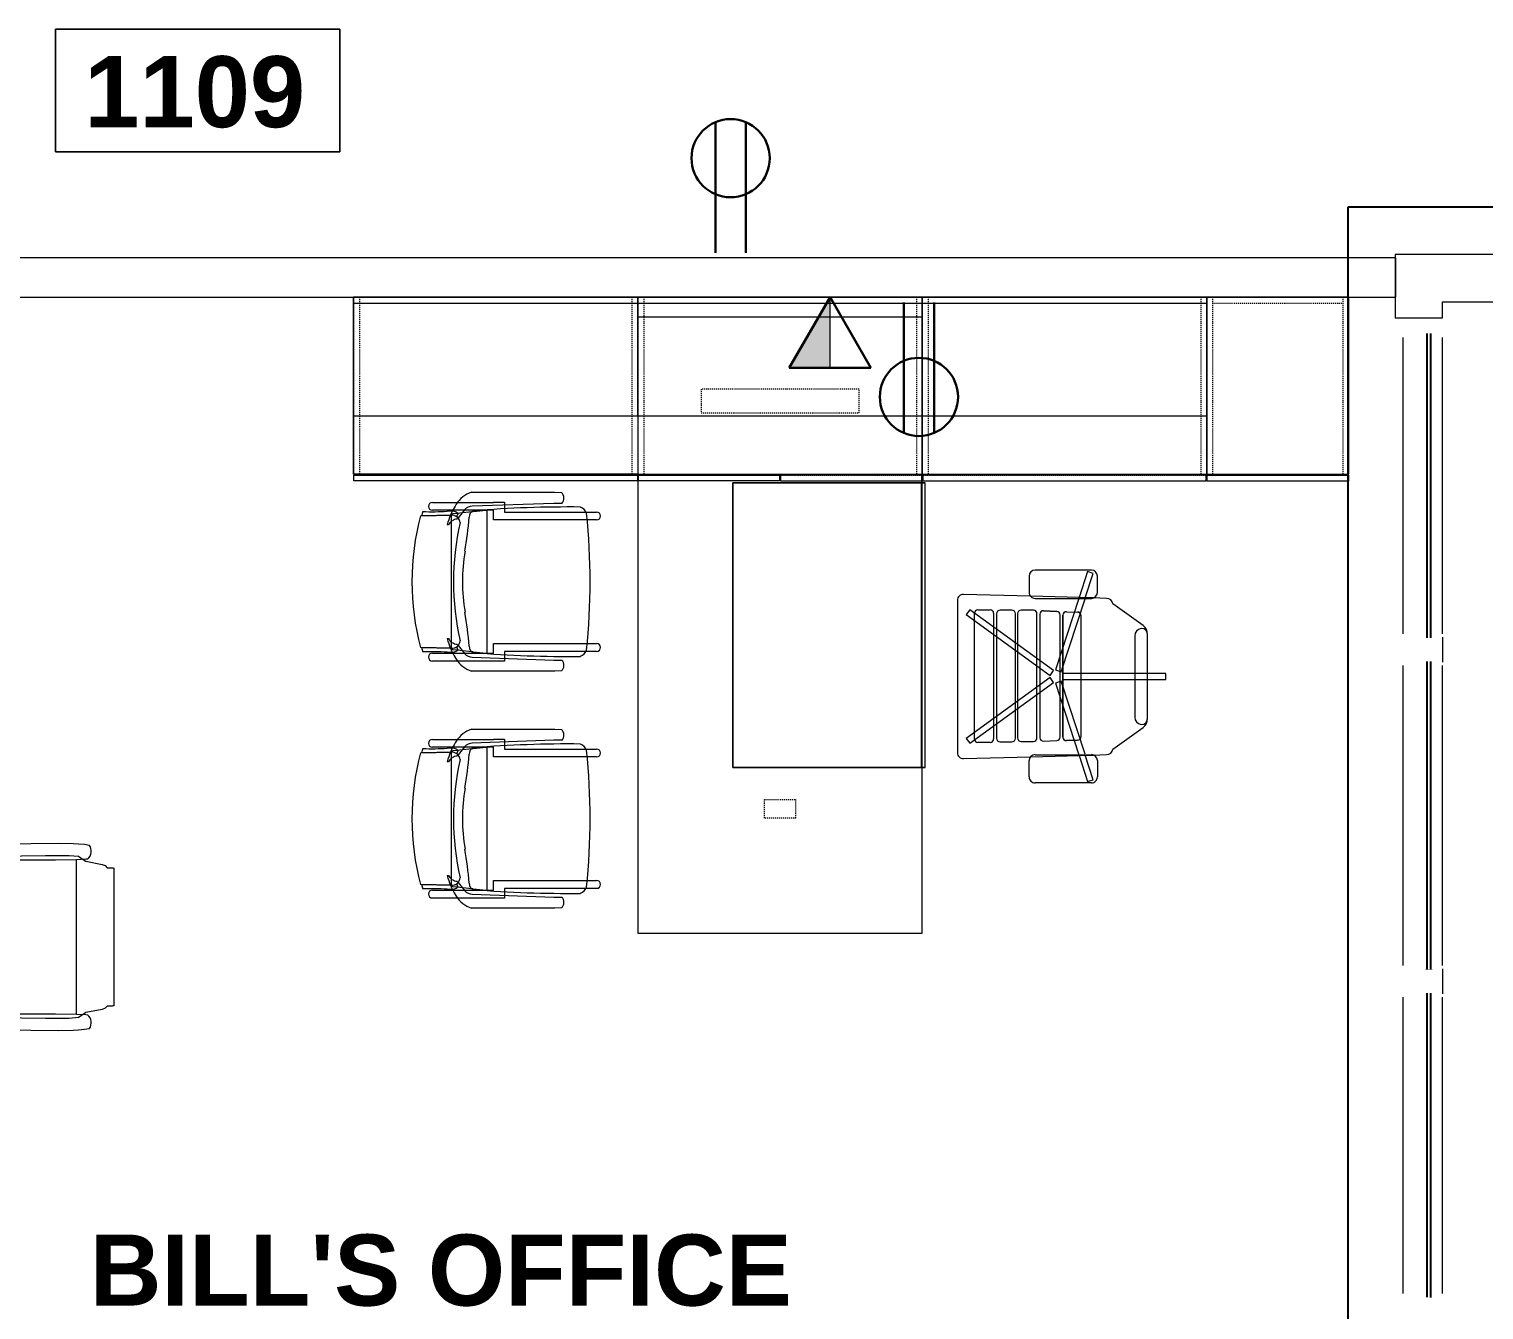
# Model space of a CAD drawing. Header units: inches. Extents: x -1221 to 179, y -822 to 880.
# Drawn here: x -218 to -33.8, y -539.4 to -377.2 of the extents above; entities that cross this region are included whole.
import ezdxf
from ezdxf.xclip import XClip

# ---------------------------------------------------------------- set-up
doc = ezdxf.new("R2010")
doc.units = ezdxf.units.IN
doc.header["$MEASUREMENT"] = 0
doc.header["$XCLIPFRAME"] = 2
doc.linetypes.add('L1$0$2DASHES', pattern=[163.199999, 71.999999, -24, 9.6, -24, 9.6, -24])
doc.linetypes.add('X1$0$Dash', pattern=[0.25, 0.125, -0.125])
doc.layers.add('L1$0$A-Anno-Revs-FinF', color=181, linetype='Continuous')
doc.layers.add('L1$0$GLZ_GLAZING', color=7, linetype='Continuous')
for name, color, linetype, lineweight in [('L1$0$ArchiCAD Windows_Pen_No__4', 4, 'Continuous', 9), ('L1$0$BB Shell_Pen_No__100', 7, 'Continuous', 20), ('X1$0$18_0109_REV_dwg _7_', 8, 'Continuous', 9), ('X1$0$A-ANNO-NOTE', 131, 'Continuous', 30), ('X1$0$A-AREA-IDEN', 2, 'Continuous', 9), ('X1$0$I-FURN', 30, 'Continuous', 9), ('X1$0$I-FURN-PNLS', 30, 'X1$0$Dash', 9), ('X1$0$I-WALL', 2, 'Continuous', 9)]:
    doc.layers.add(name, color=color, linetype=linetype, lineweight=lineweight)
doc.styles.add('X1$0$Swis721 Lt BT_B', font='', dxfattribs={"height": 9})
doc.styles.get('X1$0$Swis721 Lt BT_B').set_extended_font_data('Swis721 Lt BT', bold=True)

# ---------------------------------------------------------------- blocks, each defined once
blk = doc.blocks.new('L1$0$window-fixed')
at = {"layer": 'L1$0$ArchiCAD Windows_Pen_No__4', "linetype": 'L1$0$2DASHES'}
for p, q in [((-6723.6, 3788.31), (-6761.1, 3788.31)), ((-6681.6, 3788.31), (-6719.6, 3788.31)), ((-6640.1, 3788.31), (-6677.6, 3788.31)), ((-6723.6, 3783.31), (-6761.1, 3783.31)), ((-6681.6, 3783.31), (-6719.6, 3783.31)), ((-6640.09, 3783.31), (-6677.6, 3783.31))]:
    blk.add_line(p, q, dxfattribs=at)
at = {"layer": 'L1$0$ArchiCAD Windows_Pen_No__4', "linetype": 'Continuous'}
for p, q in [((-6723.17, 3788.31), (-6721.6, 3788.31)), ((-6721.6, 3788.31), (-6720.02, 3788.31)), ((-6681.17, 3788.31), (-6679.6, 3788.31)), ((-6679.6, 3788.31), (-6678.02, 3788.31))]:
    blk.add_line(p, q, dxfattribs=at)
at = {"layer": 'L1$0$GLZ_GLAZING', "color": 30, "linetype": 'Continuous'}
for p, q in [((-6723.1, 3786.81), (-6761.6, 3786.81)), ((-6761.6, 3786.32), (-6723.1, 3786.31)), ((-6681.1, 3786.81), (-6720.1, 3786.81)), ((-6720.1, 3786.32), (-6681.1, 3786.31)), ((-6639.59, 3786.81), (-6678.1, 3786.81)), ((-6678.1, 3786.32), (-6639.6, 3786.31))]:
    blk.add_line(p, q, dxfattribs=at)
at = {"layer": 'L1$0$GLZ_GLAZING', "color": 30, "linetype": 'Continuous', "const_width": 0.00174}
for points in [[(-6763.6, 3783.31), (-6761.1, 3783.31), (-6761.1, 3786.06), (-6761.6, 3786.06), (-6761.6, 3787.06), (-6761.1, 3787.06), (-6761.1, 3788.31), (-6763.6, 3788.31), (-6763.6, 3787.06), (-6763.6, 3787.06), (-6763.6, 3786.06), (-6763.6, 3786.06)], [(-6719.6, 3783.31), (-6723.6, 3783.31), (-6723.6, 3786.06), (-6723.1, 3786.06), (-6723.1, 3787.06), (-6723.6, 3787.06), (-6723.6, 3788.31), (-6719.6, 3788.31), (-6719.6, 3787.06), (-6720.1, 3787.06), (-6720.1, 3786.06), (-6719.6, 3786.06)], [(-6677.6, 3783.31), (-6681.6, 3783.31), (-6681.6, 3786.06), (-6681.1, 3786.06), (-6681.1, 3787.06), (-6681.6, 3787.06), (-6681.6, 3788.31), (-6677.6, 3788.31), (-6677.6, 3787.06), (-6678.1, 3787.06), (-6678.1, 3786.06), (-6677.6, 3786.06)], [(-6723.1, 3786.06), (-6723.1, 3787.06), (-6761.6, 3787.06), (-6761.6, 3786.07), (-6723.1, 3786.06)], [(-6681.1, 3786.06), (-6681.1, 3787.06), (-6720.1, 3787.06), (-6720.1, 3786.07), (-6681.59, 3786.06)], [(-6639.59, 3786.06), (-6639.59, 3787.06), (-6678.1, 3787.06), (-6678.1, 3786.07), (-6639.59, 3786.06)]]:
    blk.add_lwpolyline(points, close=True, dxfattribs=at)
blk.add_lwpolyline([(-6637.6, 3783.31), (-6637.6, 3788.31), (-6640.1, 3788.31), (-6640.09, 3787.06), (-6639.59, 3787.06), (-6639.59, 3786.06), (-6640.09, 3786.06), (-6640.09, 3783.31), (-6637.6, 3783.31)], dxfattribs=at)
blk = doc.blocks.new('L1')
at = {"layer": 'L1$0$A-Anno-Revs-FinF'}
for p, q in [((-6240.69, 2522.82), (-6417.69, 2522.82)), ((-6417.69, 2522.82), (-6417.69, 2371.82))]:
    blk.add_line(p, q, dxfattribs=at)
at = {"layer": 'L1$0$BB Shell_Pen_No__100', "linetype": 'Continuous', "flags": 128}
for points in [[(-6411.69, 2516.82), (-6411.69, 2508.82), (-6405.69, 2508.82)], [(-6398.24, 2516.82), (-6411.69, 2516.82)], [(-6405.69, 2510.82), (-6398.24, 2510.82), (-6398.24, 2516.82)], [(-6405.69, 2508.82), (-6405.69, 2510.82)]]:
    blk.add_lwpolyline(points, dxfattribs=at)
at = {"layer": 'L1$0$A-Anno-Revs-FinF', "rotation": 270}
blk.add_blockref('L1$0$window-fixed', (-10194, -4254.78), dxfattribs=at)
blk = doc.blocks.new('X1$0$F - EXECUTIVE DESK 2 - F - EXECUTIVE DESK 2-5005211-FIRST FLOOR POWER _ SIGNAL')
at = {"layer": 'X1$0$I-FURN'}
for p, q in [((47.63, 66.85), (47.63, 64.52)), ((48.38, 66.85), (47.63, 66.85)), ((48.38, 64.52), (48.38, 66.85)), ((53.31, 64.52), (42.69, 64.52)), ((53.27, 64.52), (42.73, 64.52)), ((47.63, 64.52), (47.63, 53.75)), ((48.38, 53.75), (48.38, 64.52)), ((41.56, 63.98), (38.81, 60.13)), ((42.87, 62.9), (53.13, 62.9)), ((57.19, 60.13), (54.44, 63.98)), ((38.11, 59.31), (38.06, 57.65)), ((57.94, 57.65), (57.89, 59.31)), ((34.54, 57.42), (34.54, 50.28)), ((34.95, 57.64), (34.71, 56.92)), ((38.04, 56.63), (34.95, 57.64)), ((37.36, 58.17), (35.28, 58.17)), ((38.06, 57.42), (37.84, 49.74)), ((38.06, 57.65), (38.06, 57.47)), ((38.11, 50.28), (38.11, 57.42)), ((57.9, 50.28), (57.9, 57.42)), ((57.94, 57.47), (57.94, 57.65)), ((58.16, 49.74), (57.94, 57.42)), ((61.06, 57.64), (57.96, 56.63)), ((58.64, 58.17), (60.72, 58.17)), ((61.29, 56.92), (61.06, 57.64)), ((61.47, 57.42), (61.47, 50.28)), ((34.71, 56.92), (38.01, 55.85)), ((38.01, 55.85), (38.11, 55.82)), ((38.11, 56.61), (38.04, 56.63)), ((38.11, 55.82), (47.17, 52.87)), ((47.41, 53.59), (38.15, 56.6)), ((39.8, 54.24), (39.84, 55.66)), ((39.8, 54.24), (39.84, 55.66)), ((40.28, 56.09), (55.63, 56.09)), ((40.28, 56.09), (55.63, 56.09)), ((57.85, 56.6), (48.6, 53.59)), ((48.83, 52.87), (57.9, 55.82)), ((56.07, 55.66), (56.11, 54.24)), ((56.11, 54.24), (56.07, 55.66)), ((57.96, 56.63), (57.9, 56.61)), ((57.9, 55.82), (57.99, 55.85)), ((57.99, 55.85), (61.29, 56.92)), ((55.67, 53.45), (40.2, 53.45)), ((55.67, 53.45), (40.2, 53.45)), ((55.67, 53.79), (40.24, 53.79)), ((40.24, 53.79), (55.67, 53.79)), ((47.17, 52.87), (47.41, 53.59)), ((47.63, 53.75), (48.38, 53.75)), ((48.6, 53.59), (48.83, 52.87)), ((47.26, 52.62), (39.56, 42.02)), ((39.76, 53.03), (39.68, 51.34)), ((39.68, 51.34), (39.76, 53.03)), ((40.16, 41.57), (47.86, 52.17)), ((47.86, 52.17), (47.26, 52.62)), ((48.74, 52.62), (48.14, 52.17)), ((48.14, 52.17), (55.84, 41.57)), ((56.44, 42.02), (48.74, 52.62)), ((56.19, 51.34), (56.11, 53.03)), ((56.19, 51.34), (56.11, 53.03)), ((39.61, 50.08), (39.61, 48.51)), ((39.61, 50.08), (39.61, 48.51)), ((55.78, 50.52), (40.06, 50.52)), ((55.78, 50.52), (40.06, 50.52)), ((40.12, 50.88), (55.75, 50.88)), ((40.12, 50.88), (55.75, 50.88)), ((56.22, 48.51), (56.22, 50.08)), ((56.22, 48.51), (56.22, 50.08)), ((35.28, 49.53), (37.36, 49.53)), ((37.84, 49.71), (37.6, 41.21)), ((40.06, 48.07), (55.78, 48.07)), ((40.06, 48.07), (55.78, 48.07)), ((58.4, 41.21), (58.16, 49.71)), ((60.72, 49.53), (58.64, 49.53)), ((39.61, 47.35), (39.61, 45.85)), ((39.61, 47.35), (39.61, 45.85)), ((55.82, 47.79), (40.06, 47.79)), ((55.82, 47.79), (40.06, 47.79)), ((56.26, 45.85), (56.26, 47.35)), ((56.26, 45.85), (56.26, 47.35)), ((39.55, 43.05), (39.55, 44.59)), ((39.55, 43.05), (39.55, 44.59)), ((39.99, 45.03), (55.9, 45.03)), ((39.99, 45.03), (55.9, 45.03)), ((40.06, 45.41), (55.82, 45.41)), ((40.06, 45.41), (55.82, 45.41)), ((56.35, 44.59), (56.35, 43.05)), ((56.35, 44.59), (56.35, 43.05)), ((55.91, 42.61), (39.99, 42.61)), ((55.91, 42.61), (39.99, 42.61)), ((39.56, 42.02), (40.16, 41.57)), ((55.84, 41.57), (56.44, 42.02)), ((38.35, 40.44), (57.65, 40.44)), ((59.5, 36.37), (23.5, 36.37)), ((23.5, 36.3), (23.5, 36.37)), ((23.5, 36.37), (23.5, 36.35)), ((23.5, 36.35), (23.5, 36.17)), ((23.5, 36.22), (23.5, 36.3)), ((23.5, 36.12), (23.5, 36.22)), ((23.5, 36.17), (23.5, 36.18)), ((23.5, 36.18), (23.5, 36.13)), ((23.5, 36.1), (23.5, 36.17)), ((23.5, 36), (23.5, 36.12)), ((23.5, 36), (23.5, 36.1)), ((23.5, 36.1), (23.5, 36)), ((23.5, 36.08), (23.5, 36.02)), ((23.5, 36), (23.5, 35.94)), ((23.5, 35.87), (23.5, 36)), ((23.5, 35.93), (23.5, 35.99)), ((23.5, 35.99), (23.5, 35.87)), ((23.5, 35.94), (23.5, 35.87)), ((23.5, 35.87), (23.5, 35.93)), ((23.5, 12), (23.5, 35.87)), ((23.5, 35.87), (59.5, 35.87)), ((23.5, 35.87), (59.5, 35.87)), ((23.5, 35.86), (23.5, 12)), ((59.5, 36.17), (59.5, 36.37)), ((59.5, 36.37), (59.5, 36.12)), ((59.5, 36.13), (59.5, 36.18)), ((59.5, 36.18), (59.5, 36.05)), ((59.5, 36.12), (59.5, 36)), ((59.5, 36), (59.5, 36.1)), ((59.5, 36.02), (59.5, 36.08)), ((59.5, 36.05), (59.5, 36)), ((59.5, 36), (59.5, 35.87)), ((59.5, 35.87), (59.5, 36)), ((59.5, 35.87), (59.5, 35.99)), ((59.5, 35.99), (59.5, 35.93)), ((59.5, 35.93), (59.5, 35.87)), ((59.5, 35.87), (59.5, 12)), ((59.5, 12), (59.5, 35.86)), ((59.5, 12), (23.5, 12)), ((59.5, 12), (23.5, 12))]:
    blk.add_line(p, q, dxfattribs=at)
for centre, radius, start, end in [((42.72, 63.02), 1.5, 91.3656, 140.4552), ((42.73, 63.71), 0.819, 90, 180), ((53.27, 63.71), 0.819, 0, 90), ((53.28, 63.02), 1.5, 39.5448, 88.6344), ((42.87, 63.87), 0.972, 190, 270), ((53.13, 63.87), 0.972, 270, 350), ((38.97, 59.29), 0.861, 100.7088, 178.3747), ((57.03, 59.29), 0.861, 1.6253, 79.2912), ((35.28, 57.42), 0.746, 90, 180), ((37.36, 57.42), 0.746, 0, 90), ((58.64, 57.42), 0.746, 90, 180), ((60.72, 57.42), 0.746, 360, 90), ((35.28, 50.28), 0.746, 180, 270), ((37.36, 50.28), 0.746, 270, 0), ((58.64, 50.28), 0.746, 180, 270), ((60.72, 50.28), 0.746, 270, 0), ((38.35, 41.19), 0.75, 178.3747, 270), ((57.65, 41.19), 0.75, 270, 1.6253)]:
    blk.add_arc(centre, radius, start, end, dxfattribs=at)
for centre, major_axis, ratio, start_param, end_param in [((40.28, 55.65), (0.441, 0), 0.99965, 1.570796, 3.116145), ((40.28, 55.65), (0.441, 0), 0.99965, 2.343471, 3.116145), ((40.28, 55.65), (0.441, 0), 0.99965, 1.570796, 2.343471), ((55.63, 55.65), (0.441, 0), 0.99965, 0.025448, 1.570796), ((55.63, 55.65), (0.441, 0), 0.99965, 0.798122, 1.570796), ((55.63, 55.65), (0.441, 0), 0.99965, 0.025448, 0.798122), ((40.2, 53.01), (0.441, 0), 0.998574, 1.570796, 3.092009), ((40.24, 54.23), (0.441, 0), 0.99965, 3.116145, 4.712389), ((40.24, 54.23), (0.441, 0), 0.99965, 3.116145, 3.914267), ((40.2, 53.01), (0.441, 0), 0.998574, 1.570796, 2.331402), ((40.24, 54.23), (0.441, 0), 0.99965, 3.914267, 4.712389), ((55.67, 54.23), (0.441, 0), 0.99965, 4.712389, 6.308633), ((55.67, 54.23), (0.441, 0), 0.99965, 4.712389, 5.510511), ((55.67, 53.01), (0.441, 0), 0.998574, 0.049584, 1.570796), ((55.67, 53.01), (0.441, 0), 0.998574, 0.81019, 1.570796), ((55.67, 54.23), (0.441, 0), 0.99965, 5.510511, 6.308633), ((40.2, 53.01), (0.441, 0), 0.998574, 2.331402, 3.092009), ((55.67, 53.01), (0.441, 0), 0.998574, 0.049584, 0.81019), ((40.06, 50.08), (0.441, 0), 0.999403, 1.570796, 3.141593), ((40.06, 50.08), (0.441, 0), 0.999403, 1.570796, 3.141593), ((40.12, 51.32), (0.441, 0), 0.998574, 3.092009, 4.712389), ((40.12, 51.32), (0.441, 0), 0.998574, 3.092009, 3.902199), ((40.12, 51.32), (0.441, 0), 0.998574, 3.902199, 4.712389), ((55.75, 51.32), (0.441, 0), 0.998574, 4.712389, 6.332769), ((55.75, 51.32), (0.441, 0), 0.998574, 4.712389, 5.522579), ((55.78, 50.08), (0.441, 0), 0.999403, 0, 1.570796), ((55.78, 50.08), (0.441, 0), 0.999403, 0, 1.570796), ((55.75, 51.32), (0.441, 0), 0.998574, 5.522579, 6.332769), ((40.06, 48.51), (0.441, 0), 0.999403, 3.141593, 4.712389), ((40.06, 48.51), (0.441, 0), 0.999403, 3.141593, 3.926991), ((40.06, 48.51), (0.441, 0), 0.999403, 3.926991, 4.712389), ((55.78, 48.51), (0.441, 0), 0.999403, 4.712389, 6.283185), ((55.78, 48.51), (0.441, 0), 0.999403, 4.712389, 6.283185), ((40.06, 47.35), (0.441, 0), 0.999591, 1.570796, 3.141593), ((40.06, 47.35), (0.441, 0), 0.999591, 1.570796, 3.141593), ((55.82, 47.35), (0.441, 0), 0.999591, 0, 1.570796), ((55.82, 47.35), (0.441, 0), 0.999591, 0, 1.570796), ((39.99, 44.59), (0.441, 0), 0.994522, 1.570796, 3.141593), ((39.99, 44.59), (0.441, 0), 0.994522, 1.570796, 3.141593), ((40.06, 45.85), (0.441, 0), 0.999591, 3.141593, 4.712389), ((40.06, 45.85), (0.441, 0), 0.999591, 3.141593, 4.712389), ((55.82, 45.85), (0.441, 0), 0.999591, 4.712389, 6.283185), ((55.82, 45.85), (0.441, 0), 0.999591, 4.712389, 5.497787), ((55.9, 44.59), (0.442, 0), 0.994522, 0, 1.570796), ((55.9, 44.59), (0.442, 0), 0.994522, 0, 1.570796), ((55.82, 45.85), (0.441, 0), 0.999591, 5.497787, 6.283185), ((39.99, 43.05), (0.441, 0), 0.994522, 3.141593, 4.712389), ((39.99, 43.05), (0.441, 0), 0.994522, 3.141593, 3.926991), ((39.99, 43.05), (0.441, 0), 0.994522, 3.926991, 4.712389), ((55.91, 43.05), (0.441, 0), 0.994522, 4.712389, 6.283185), ((55.91, 43.05), (-0.441, 0), 0.994522, 1.570796, 3.141593)]:
    blk.add_ellipse(centre, major_axis=major_axis, ratio=ratio, start_param=start_param, end_param=end_param, dxfattribs=at)
at = {"layer": 'X1$0$I-FURN-PNLS', "linetype": 'Continuous'}
for p, q in [((0, 90), (0, 72)), ((22.38, 90), (0, 90)), ((22.38, 72), (22.38, 90)), ((22.53, 89.94), (23.28, 89.94)), ((22.53, 72.06), (22.53, 89.94)), ((23.28, 89.94), (23.28, 72.06)), ((0, 72), (0, 0)), ((15, 72), (0, 72)), ((0, 72), (0, 0)), ((0.75, 72), (0, 72)), ((0.75, 72), (0, 72)), ((0.75, 72), (0, 72)), ((0, 72), (22.38, 72)), ((0.75, 72), (0, 72)), ((0.75, 0), (0.75, 72)), ((0.75, 0), (0.75, 72)), ((0.75, 0), (0.75, 72)), ((15, 72), (0.75, 72)), ((15, 72), (0.75, 72)), ((15, 0), (15, 72)), ((22.38, 72), (15, 72)), ((22.38, 72), (15, 72)), ((22.38, 36), (22.38, 72)), ((22.38, 36), (22.38, 72)), ((22.5, 71.94), (22.5, 36.06)), ((23.25, 71.94), (22.5, 71.94)), ((23.28, 72.06), (22.53, 72.06)), ((23.25, 36.06), (23.25, 71.94)), ((0, 36), (0.75, 36)), ((0.75, 36), (0, 36)), ((0.75, 36), (2.5, 36)), ((2.5, 36), (0.75, 36)), ((15, 36), (2.5, 36)), ((2.5, 36), (2.5, 0)), ((2.5, 36), (15, 36)), ((15, 36), (2.5, 36)), ((80.5, 36), (15, 36)), ((15, 36), (22.38, 36)), ((22.38, 36), (15, 36)), ((22.38, 0), (22.38, 36)), ((22.38, 0), (22.38, 36)), ((22.5, 36.06), (23.25, 36.06)), ((23.25, 35.94), (22.5, 35.94)), ((22.5, 35.94), (22.5, 18.06)), ((23.25, 18.06), (23.25, 35.94)), ((59.5, 36.37), (23.5, 36.37)), ((23.5, 36.37), (23.5, 12)), ((59.5, 12), (59.5, 36.37)), ((80.5, 0), (80.5, 36)), ((22.5, 18.06), (23.25, 18.06)), ((22.5, 17.94), (23.25, 17.94)), ((22.5, 0.06), (22.5, 17.94)), ((23.25, 17.94), (23.25, 0.06)), ((23.5, 12), (59.5, 12)), ((0, 0), (15, 0)), ((0, 0), (0.75, 0)), ((0.75, 0), (2.5, 0)), ((2.5, 0), (15, 0)), ((15, 0), (22.38, 0)), ((23.25, 0.06), (22.5, 0.06)), ((0, 0), (0.75, 0)), ((0, 0), (0.75, 0)), ((0, 0), (0.75, 0)), ((0, 0), (0, -36)), ((15, 0), (0, 0)), ((0.75, 0), (2.5, 0)), ((0.75, -36), (0.75, 0)), ((2.5, 0), (15, 0)), ((2.5, 0), (15, 0)), ((15, 0), (80.5, 0)), ((15, 0), (22.38, 0)), ((15, -36), (15, 0)), ((22.38, -36), (22.38, 0)), ((22.38, 0), (22.38, -36)), ((22.5, -0.06), (23.25, -0.06)), ((22.5, -35.94), (22.5, -0.06)), ((23.25, -0.06), (23.25, -35.94)), ((0, -36), (15, -36)), ((15, -36), (0, -36)), ((0, -36), (15, -36)), ((15, -36), (22.38, -36)), ((22.38, -36), (15, -36)), ((23.25, -35.94), (22.5, -35.94))]:
    blk.add_line(p, q, dxfattribs=at)
at = {"layer": 'X1$0$I-FURN-PNLS'}
for p, q in [((0, 89.25), (22.38, 89.25)), ((0.75, 72.75), (0.75, 89.25)), ((22.53, 89.94), (22.53, 72.06)), ((0, 72.75), (22.38, 72.75)), ((22.38, 36), (22.38, 72)), ((22.5, 36.06), (22.5, 71.94)), ((0, 71.25), (0.75, 71.25)), ((0.75, 71.25), (15, 71.25)), ((15, 71.25), (22.38, 71.25)), ((0, 36.75), (0.75, 36.75)), ((0, 35.25), (0.75, 35.25)), ((0.75, 36.75), (15, 36.75)), ((0.75, 35.25), (2.5, 35.25)), ((2.5, 35.25), (15, 35.25)), ((15, 36.75), (22.38, 36.75)), ((15, 35.25), (22.38, 35.25)), ((22.38, 0), (22.38, 36)), ((22.5, 18.06), (22.5, 35.94)), ((11.63, 28), (11.63, 8)), ((14.63, 28), (11.63, 28)), ((14.63, 8), (14.63, 28)), ((63.57, 19.97), (65.93, 19.97)), ((63.57, 16.03), (63.57, 19.97)), ((65.93, 19.97), (65.93, 16.03)), ((22.5, 17.94), (22.5, 0.06)), ((65.93, 16.03), (63.57, 16.03)), ((11.63, 8), (14.63, 8)), ((0, 0.75), (0.75, 0.75)), ((0.75, 0.75), (2.5, 0.75)), ((2.5, 0.75), (15, 0.75)), ((15, 0.75), (22.38, 0.75)), ((22.38, 0), (22.38, -36)), ((0, -0.75), (15, -0.75)), ((15, -0.75), (22.38, -0.75)), ((22.5, -0.06), (22.5, -35.94)), ((0, -35.25), (15, -35.25)), ((15, -35.25), (22.38, -35.25))]:
    blk.add_line(p, q, dxfattribs=at)
blk = doc.blocks.new('X1$0$F-Haworth_Chair_X99-Seminar - X99 Seminar Chair with Glides-5034159-FIRST FLOOR POWER _ SIGNAL')
at = {"layer": 'X1$0$I-FURN'}
for p, q in [((-8.82, 9.44), (-8.82, 10.78)), ((-8.82, -0.89), (-8.82, 9.44)), ((-7.83, 10.78), (-7.83, 9.57)), ((-7.83, 9.57), (-7.83, -2.27)), ((7.83, 9.57), (7.83, 10.78)), ((7.83, -2.27), (7.83, 9.57)), ((8.82, 10.78), (8.82, 9.44)), ((8.82, 9.44), (8.82, -0.89)), ((-11.32, 5.48), (-11.3, 6.32)), ((-9.92, 6.36), (-9.92, 5.36)), ((9.92, 5.36), (9.92, 6.36)), ((11.3, 6.32), (11.32, 5.48)), ((-11.32, -5.06), (-11.32, 5.48)), ((-9.92, 5.36), (-9.57, -4.97)), ((9.57, -4.97), (9.92, 5.36)), ((11.32, 5.48), (11.32, -5.06)), ((-10.07, -0.89), (-9.71, -0.89)), ((-10.07, -2.27), (-10.07, -0.89)), ((-9.71, -0.89), (-9.2, -0.89)), ((-9.2, -0.89), (-8.82, -0.89)), ((8.82, -0.89), (9.2, -0.89)), ((9.2, -0.89), (9.71, -0.89)), ((9.71, -0.89), (10.07, -0.89)), ((10.07, -0.89), (10.07, -2.27)), ((-10.04, -2.27), (-10.07, -2.27)), ((-10.04, -4.99), (-10.04, -2.27)), ((-9.07, -3.12), (9.07, -3.12)), ((-9.07, -3.2), (-9.07, -3.12)), ((-8.9, -4.8), (-9.07, -3.2)), ((-9.04, -2.27), (-9.04, -3.12)), ((-7.83, -2.27), (-9.04, -2.27)), ((-9.04, -3.12), (-9.04, -3.4)), ((-9.04, -3.43), (-9.04, -3.62)), ((-9.04, -3.62), (-9.04, -5.99)), ((9.04, -2.27), (7.83, -2.27)), ((9.07, -3.2), (8.9, -4.8)), ((9.04, -3.12), (9.04, -2.27)), ((9.04, -3.4), (9.04, -3.12)), ((9.04, -3.62), (9.04, -3.43)), ((9.04, -5.99), (9.04, -3.62)), ((9.07, -3.12), (9.07, -3.2)), ((10.04, -2.27), (10.04, -4.99)), ((10.07, -2.27), (10.04, -2.27)), ((-10.04, -6.81), (-10.04, -5)), ((-8.88, -4.99), (-8.89, -4.91)), ((-8.75, -6.22), (-8.88, -4.99)), ((8.88, -4.99), (8.75, -6.22)), ((8.89, -4.91), (8.88, -4.99)), ((10.04, -5), (10.04, -6.81)), ((-10.04, -10.02), (-10.04, -6.81)), ((-9.13, -5.92), (-8.07, -6.77)), ((-9.04, -5.99), (-9.04, -7.4)), ((-8.68, -6.87), (-8.75, -6.22)), ((-8.62, -7.42), (-8.68, -6.87)), ((-8.61, -6.81), (-8.23, -6.95)), ((-8.03, -6.81), (-7.95, -6.87)), ((7.95, -6.87), (8.03, -6.81)), ((8.07, -6.77), (9.13, -5.92)), ((8.23, -6.95), (8.61, -6.81)), ((8.68, -6.87), (8.62, -7.42)), ((8.75, -6.22), (8.68, -6.87)), ((9.04, -7.4), (9.04, -5.99)), ((10.04, -6.81), (10.04, -10.02)), ((-9.04, -7.4), (-9.04, -10.02)), ((-8.6, -7.6), (-8.62, -7.43)), ((-8.49, -7.6), (-8.56, -7.6)), ((-8.42, -7.57), (-8.34, -11.37)), ((-8.34, -11.52), (-8.42, -7.57)), ((-7.65, -7.6), (-8.4, -7.6)), ((7.65, -7.6), (-7.65, -7.6)), ((-7.18, -7.99), (-7.21, -8.13)), ((7.21, -8.13), (7.18, -7.99)), ((8.4, -7.6), (7.65, -7.6)), ((8.34, -11.37), (8.42, -7.57)), ((8.42, -7.57), (8.34, -11.52)), ((8.56, -7.6), (8.49, -7.6)), ((8.62, -7.43), (8.6, -7.6)), ((9.04, -10.02), (9.04, -7.4))]:
    blk.add_line(p, q, dxfattribs=at)
for centre, radius, start, end in [((-8.32, 10.78), 0.495, 0, 180), ((8.32, 10.78), 0.495, 0, 180), ((-8.21, 8.28), 1.31, 110.0433, 159.9567), ((0, -75.01), 84.96, 84.1475, 95.8525), ((8.21, 8.28), 1.31, 20.0433, 69.9567), ((144.06, 7.32), 153.52, 179.4749, 184.5213), ((-144.06, 7.32), 153.52, 355.4787, 0.5251), ((-10.58, 5.68), 0.956, 45.8901, 138.1099), ((10.58, 5.68), 0.956, 41.8901, 134.1099), ((-7.87, -3.92), 3.63, 198.1789, 238.0478), ((-8.18, -4.9), 1.39, 182.8013, 227.1078), ((-8.24, -4.59), 0.763, 194.2338, 275.7662), ((-11.32, -48.08), 42.84, 79.9767, 85.7699), ((11.32, -48.08), 42.84, 94.2301, 100.0233), ((8.24, -4.59), 0.763, 264.2338, 345.7662), ((8.18, -4.9), 1.39, 312.8922, 357.1987), ((7.87, -3.92), 3.63, 301.9522, 341.8211), ((-4.71, 1.15), 9.61, 238.0478, 243.9964), ((-5.2, -7.86), 3.74, 170.0936, 184.0143), ((-8.28, -7.33), 0.613, 122.5427, 170.0936), ((-7.37, -7.55), 1.05, 95.9554, 181.1786), ((-7.37, -7.55), 1.05, 145.2002, 181.1786), ((-6.55, -6.76), 1.38, 185.0878, 212.4248), ((0, 26.49), 33.83, 257.2285, 282.7715), ((0, 15.97), 22.19, 259.9767, 280.0233), ((7.37, -7.55), 1.05, 358.8214, 84.0446), ((6.55, -6.76), 1.38, 327.5752, 354.9122), ((7.37, -7.55), 1.05, 358.8214, 34.7998), ((8.28, -7.33), 0.613, 9.9064, 57.4573), ((5.2, -7.86), 3.74, 355.9857, 9.9064), ((4.71, 1.15), 9.61, 296.0036, 301.9522), ((-36.06, -10.03), 27.2, 357.4882, 4.0143), ((-4.71, 1.15), 9.61, 243.9964, 246.4906), ((-4.71, 1.15), 9.61, 246.6393, 247.073), ((-4.71, 1.15), 9.61, 247.2631, 254.9334), ((-6.55, -6.76), 1.38, 214.0187, 242.9497), ((6.55, -6.76), 1.38, 297.0503, 325.9813), ((4.71, 1.15), 9.61, 285.0666, 292.7369), ((4.71, 1.15), 9.61, 292.927, 293.3607), ((4.71, 1.15), 9.61, 293.5094, 296.0036), ((36.06, -10.03), 27.2, 175.9857, 182.5118), ((-9.54, -10.02), 0.498, 180, 0), ((9.54, -10.02), 0.498, 180, 0), ((0, 20.73), 33.17, 254.4478, 255.4234), ((0, 20.29), 32.89, 255.304, 284.6925), ((0, 20.73), 33.17, 284.5766, 285.5522)]:
    blk.add_arc(centre, radius, start, end, dxfattribs=at)
blk = doc.blocks.new('X1$0$F-Haworth_Chair_X99-Seminar - X99 Seminar Chair with Glides-V2-FIRST FLOOR POWER _ SIGNAL')
at = {"layer": 'X1$0$I-FURN'}
for p, q in [((-8.82, 9.44), (-8.82, 10.78)), ((-8.82, -0.89), (-8.82, 9.44)), ((-7.83, 10.78), (-7.83, 9.57)), ((-7.83, 9.57), (-7.83, -2.27)), ((7.83, 9.57), (7.83, 10.78)), ((7.83, -2.27), (7.83, 9.57)), ((8.82, 10.78), (8.82, 9.44)), ((8.82, 9.44), (8.82, -0.89)), ((-11.32, 5.48), (-11.3, 6.32)), ((-9.92, 6.36), (-9.92, 5.36)), ((9.92, 5.36), (9.92, 6.36)), ((11.3, 6.32), (11.32, 5.48)), ((-11.32, -5.06), (-11.32, 5.48)), ((-9.92, 5.36), (-9.57, -4.97)), ((9.57, -4.97), (9.92, 5.36)), ((11.32, 5.48), (11.32, -5.06)), ((-10.07, -0.89), (-9.71, -0.89)), ((-10.07, -2.27), (-10.07, -0.89)), ((-9.71, -0.89), (-9.2, -0.89)), ((-9.2, -0.89), (-8.82, -0.89)), ((8.82, -0.89), (9.2, -0.89)), ((9.2, -0.89), (9.71, -0.89)), ((9.71, -0.89), (10.07, -0.89)), ((10.07, -0.89), (10.07, -2.27)), ((-10.04, -2.27), (-10.07, -2.27)), ((-10.04, -4.99), (-10.04, -2.27)), ((-9.07, -3.12), (-0.54, -3.12)), ((-9.07, -3.2), (-9.07, -3.12)), ((-8.9, -4.8), (-9.07, -3.2)), ((-9.04, -2.27), (-9.04, -3.12)), ((-7.83, -2.27), (-9.04, -2.27)), ((-9.04, -3.12), (-9.04, -3.4)), ((-9.04, -3.43), (-9.04, -3.62)), ((-9.04, -3.62), (-9.04, -5.99)), ((-0.5, -3.12), (9.07, -3.12)), ((9.04, -2.27), (7.83, -2.27)), ((9.07, -3.2), (8.9, -4.8)), ((9.04, -3.12), (9.04, -2.27)), ((9.04, -3.4), (9.04, -3.12)), ((9.04, -3.62), (9.04, -3.43)), ((9.04, -5.99), (9.04, -3.62)), ((9.07, -3.12), (9.07, -3.2)), ((10.04, -2.27), (10.04, -4.99)), ((10.07, -2.27), (10.04, -2.27)), ((-10.04, -6.81), (-10.04, -5)), ((-8.88, -4.99), (-8.89, -4.91)), ((-8.75, -6.22), (-8.88, -4.99)), ((8.88, -4.99), (8.75, -6.22)), ((8.89, -4.91), (8.88, -4.99)), ((10.04, -5), (10.04, -6.81)), ((-10.04, -10.02), (-10.04, -6.81)), ((-9.13, -5.92), (-8.07, -6.77)), ((-9.04, -5.99), (-9.04, -7.4)), ((-8.68, -6.87), (-8.75, -6.22)), ((-8.62, -7.42), (-8.68, -6.87)), ((-8.61, -6.81), (-8.23, -6.95)), ((-8.03, -6.81), (-7.95, -6.87)), ((7.95, -6.87), (8.03, -6.81)), ((8.07, -6.77), (9.13, -5.92)), ((8.23, -6.95), (8.61, -6.81)), ((8.68, -6.87), (8.62, -7.42)), ((8.75, -6.22), (8.68, -6.87)), ((9.04, -7.4), (9.04, -5.99)), ((10.04, -6.81), (10.04, -10.02)), ((-9.04, -7.4), (-9.04, -10.02)), ((-8.6, -7.6), (-8.62, -7.43)), ((-8.49, -7.6), (-8.56, -7.6)), ((-8.42, -7.57), (-8.34, -11.37)), ((-8.34, -11.52), (-8.42, -7.57)), ((-7.65, -7.6), (-8.4, -7.6)), ((7.65, -7.6), (-7.65, -7.6)), ((-7.18, -7.99), (-7.21, -8.13)), ((7.21, -8.13), (7.18, -7.99)), ((8.4, -7.6), (7.65, -7.6)), ((8.34, -11.37), (8.42, -7.57)), ((8.42, -7.57), (8.34, -11.52)), ((8.56, -7.6), (8.49, -7.6)), ((8.62, -7.43), (8.6, -7.6)), ((9.04, -10.02), (9.04, -7.4))]:
    blk.add_line(p, q, dxfattribs=at)
for centre, radius, start, end in [((-8.32, 10.78), 0.495, 0, 180), ((8.32, 10.78), 0.495, 0, 180), ((-8.21, 8.28), 1.31, 110.0433, 159.9567), ((0, -75.01), 84.96, 84.1475, 95.8525), ((8.21, 8.28), 1.31, 20.0433, 69.9567), ((144.06, 7.32), 153.52, 179.4749, 184.5213), ((-144.06, 7.32), 153.52, 355.4787, 0.5251), ((-10.58, 5.68), 0.956, 45.8901, 138.1099), ((10.58, 5.68), 0.956, 41.8901, 134.1099), ((-7.87, -3.92), 3.63, 198.1789, 238.0478), ((-8.18, -4.9), 1.39, 182.8013, 227.1078), ((-8.24, -4.59), 0.763, 194.2338, 275.7662), ((-11.32, -48.08), 42.84, 79.9767, 85.7699), ((11.32, -48.08), 42.84, 94.2301, 100.0233), ((8.24, -4.59), 0.763, 264.2338, 345.7662), ((8.18, -4.9), 1.39, 312.8922, 357.1987), ((7.87, -3.92), 3.63, 301.9522, 341.8211), ((-4.71, 1.15), 9.61, 238.0478, 243.9964), ((-5.2, -7.86), 3.74, 170.0936, 184.0143), ((-8.28, -7.33), 0.613, 122.5427, 170.0936), ((-7.37, -7.55), 1.05, 95.9554, 181.1786), ((-7.37, -7.55), 1.05, 145.2002, 181.1786), ((-6.55, -6.76), 1.38, 185.0878, 212.4248), ((0, 26.49), 33.83, 257.2285, 282.7715), ((0, 15.97), 22.19, 259.9767, 280.0233), ((7.37, -7.55), 1.05, 358.8214, 84.0446), ((6.55, -6.76), 1.38, 327.5752, 354.9122), ((7.37, -7.55), 1.05, 358.8214, 34.7998), ((8.28, -7.33), 0.613, 9.9064, 57.4573), ((5.2, -7.86), 3.74, 355.9857, 9.9064), ((4.71, 1.15), 9.61, 296.0036, 301.9522), ((-36.06, -10.03), 27.2, 357.4882, 4.0143), ((-4.71, 1.15), 9.61, 243.9964, 246.4906), ((-4.71, 1.15), 9.61, 246.6393, 247.073), ((-4.71, 1.15), 9.61, 247.2631, 254.9334), ((-6.55, -6.76), 1.38, 214.0187, 242.9497), ((6.55, -6.76), 1.38, 297.0503, 325.9813), ((4.71, 1.15), 9.61, 285.0666, 292.7369), ((4.71, 1.15), 9.61, 292.927, 293.3607), ((4.71, 1.15), 9.61, 293.5094, 296.0036), ((36.06, -10.03), 27.2, 175.9857, 182.5118), ((-9.54, -10.02), 0.498, 180, 0), ((9.54, -10.02), 0.498, 180, 0), ((0, 20.73), 33.17, 254.4478, 255.4234), ((0, 20.29), 32.89, 255.304, 284.6925), ((0, 20.73), 33.17, 284.5766, 285.5522)]:
    blk.add_arc(centre, radius, start, end, dxfattribs=at)
blk = doc.blocks.new('X1$0$F - CONF TABLE _ROUND-4 CHAIRS_ - Lam 30Dia Single-Column Base-5041828-FIRST FLOOR POWER _ SIGNAL')
at = {"layer": 'X1$0$I-FURN'}
for p, q in [((-26.44, 39.41), (-9.01, 39.41)), ((-27.3, 35.86), (-26.9, 37.93)), ((-26.9, 37.93), (-26.82, 38.17)), ((-26.82, 38.17), (-26.75, 38.31)), ((-26.75, 38.31), (-26.49, 38.57)), ((-8.95, 38.57), (-8.7, 38.31)), ((-8.7, 38.31), (-8.54, 37.93)), ((-8.54, 37.93), (-8.14, 35.86)), ((-29.52, 34.93), (-29.46, 35.7)), ((-29.46, 35.7), (-29.35, 36.31)), ((-27.93, 34.93), (-27.53, 35.53)), ((-27.57, 36.09), (-27.55, 35.86)), ((-27.55, 35.86), (-27.48, 34.7)), ((-27.53, 35.53), (-27.3, 35.86)), ((-8.14, 35.86), (-7.91, 35.53)), ((-7.96, 34.7), (-7.89, 35.86)), ((-7.91, 35.53), (-7.51, 34.93)), ((-7.89, 35.86), (-7.88, 36.09)), ((-6.1, 36.31), (-5.99, 35.7)), ((-5.99, 35.7), (-5.92, 34.93)), ((-29.6, 32.42), (-29.56, 34.28)), ((-29.56, 34.28), (-29.52, 34.93)), ((-28.03, 33.77), (-27.93, 34.93)), ((-28.03, 30.77), (-28.03, 33.77)), ((-27.48, 34.7), (-27.44, 32.02)), ((-7.96, 34.7), (-27.48, 34.7)), ((-8, 32.02), (-7.96, 34.7)), ((-7.51, 34.93), (-7.41, 33.77)), ((-7.41, 33.77), (-7.41, 30.77)), ((-5.92, 34.93), (-5.89, 34.28)), ((-5.89, 34.28), (-5.84, 32.42)), ((-29.51, 25.42), (-29.6, 32.42)), ((-27.44, 32.02), (-27.44, 23.93)), ((-8, 23.93), (-8, 32.02)), ((-5.84, 32.42), (-5.93, 25.42)), ((-27.93, 23.1), (-28.03, 30.77)), ((-7.41, 30.77), (-7.52, 23.1)), ((-29.45, 24.83), (-29.51, 25.42)), ((-28.96, 23.33), (-29.45, 24.83)), ((-6, 24.83), (-6.49, 23.33)), ((-5.93, 25.42), (-6, 24.83)), ((-27.44, 23.93), (-27.49, 23.43)), ((-7.95, 23.43), (-8, 23.93)), ((-7.55, 16.78), (-27.89, 16.78)), ((-56.75, 8.84), (-56.14, 8.95)), ((-56.14, 8.95), (-55.37, 9.02)), ((-55.96, 7.02), (-55.37, 7.43)), ((-55.37, 9.02), (-54.72, 9.05)), ((-55.37, 7.43), (-54.2, 7.53)), ((-54.72, 9.05), (-52.86, 9.1)), ((-54.2, 7.53), (-51.2, 7.53)), ((-52.86, 9.1), (-45.86, 9)), ((-51.2, 7.53), (-43.54, 7.42)), ((-45.86, 9), (-45.27, 8.94)), ((-45.27, 8.94), (-43.76, 8.45)), ((-37.21, 7.39), (-37.21, -12.95)), ((1.84, -12.89), (1.84, 7.45)), ((8.17, 7.49), (15.83, 7.6)), ((8.39, 8.52), (9.89, 9.01)), ((9.89, 9.01), (10.49, 9.07)), ((10.49, 9.07), (17.49, 9.17)), ((15.83, 7.6), (18.83, 7.6)), ((17.49, 9.17), (19.35, 9.12)), ((18.83, 7.6), (20, 7.49)), ((19.35, 9.12), (19.99, 9.09)), ((19.99, 9.09), (20.76, 9.02)), ((20, 7.49), (20.59, 7.09)), ((20.76, 9.02), (21.37, 8.91)), ((-59.85, -11.5), (-59.85, 5.93)), ((-59.01, 5.99), (-58.75, 6.24)), ((-58.75, 6.24), (-58.37, 6.39)), ((-58.37, 6.39), (-56.3, 6.79)), ((-56.3, 7.04), (-56.53, 7.06)), ((-55.14, 6.98), (-56.3, 7.04)), ((-56.3, 6.79), (-55.96, 7.02)), ((-52.45, 6.93), (-55.14, 6.98)), ((-55.14, 6.98), (-55.14, -12.54)), ((-44.37, 6.93), (-52.45, 6.93)), ((-43.87, 6.99), (-44.37, 6.93)), ((8.99, 7), (8.5, 7.06)), ((17.08, 7), (8.99, 7)), ((19.76, 7.04), (17.08, 7)), ((20.93, 7.11), (19.76, 7.04)), ((19.76, -12.48), (19.76, 7.04)), ((20.59, 7.09), (20.93, 6.86)), ((21.15, 7.13), (20.93, 7.11)), ((20.93, 6.86), (22.99, 6.46)), ((22.99, 6.46), (23.23, 6.38)), ((23.23, 6.38), (23.37, 6.31)), ((23.37, 6.31), (23.63, 6.05)), ((24.48, 6), (24.48, -11.43)), ((-58.75, -11.81), (-59.01, -11.55)), ((-58.61, -11.88), (-58.75, -11.81)), ((-58.37, -11.96), (-58.61, -11.88)), ((-56.3, -12.36), (-58.37, -11.96)), ((-56.53, -12.63), (-56.3, -12.61)), ((-55.97, -12.59), (-56.3, -12.36)), ((-56.3, -12.61), (-55.14, -12.54)), ((-55.37, -12.99), (-55.97, -12.59)), ((-55.14, -12.54), (-52.45, -12.5)), ((-52.45, -12.5), (-44.37, -12.5)), ((-44.37, -12.5), (-43.87, -12.56)), ((8.5, -12.49), (8.99, -12.43)), ((8.99, -12.43), (17.08, -12.43)), ((17.08, -12.43), (19.76, -12.48)), ((19.76, -12.48), (20.93, -12.54)), ((20.59, -12.52), (20, -12.93)), ((20.93, -12.29), (20.59, -12.52)), ((22.99, -11.89), (20.93, -12.29)), ((20.93, -12.54), (21.15, -12.56)), ((23.37, -11.74), (22.99, -11.89)), ((23.63, -11.49), (23.37, -11.74)), ((-56.14, -14.52), (-56.75, -14.41)), ((-55.37, -14.59), (-56.14, -14.52)), ((-54.2, -13.1), (-55.37, -12.99)), ((-54.72, -14.62), (-55.37, -14.59)), ((-52.86, -14.67), (-54.72, -14.62)), ((-51.2, -13.1), (-54.2, -13.1)), ((-45.86, -14.57), (-52.86, -14.67)), ((-43.54, -12.99), (-51.2, -13.1)), ((-45.27, -14.51), (-45.86, -14.57)), ((-43.76, -14.02), (-45.27, -14.51)), ((15.83, -13.03), (8.17, -12.92)), ((9.89, -14.44), (8.39, -13.95)), ((10.49, -14.5), (9.89, -14.44)), ((17.49, -14.6), (10.49, -14.5)), ((18.83, -13.03), (15.83, -13.03)), ((19.35, -14.55), (17.49, -14.6)), ((20, -12.93), (18.83, -13.03)), ((19.99, -14.52), (19.35, -14.55)), ((20.76, -14.45), (19.99, -14.52)), ((21.37, -14.34), (20.76, -14.45))]:
    blk.add_line(p, q, dxfattribs=at)
for centre, radius, start, end in [((-28.58, 35.24), 1.32, 40.065, 125.935), ((-6.87, 35.24), 1.32, 54.065, 139.935), ((-28.24, 24.18), 1.12, 229.743, 286.0891), ((-28.15, 23.85), 0.781, 286.8466, 327.6782), ((-7.29, 23.85), 0.781, 212.3218, 253.1534), ((-7.21, 24.18), 1.12, 253.9109, 310.257), ((-17.69, -2.75), 18, 0, 180), ((-17.69, -2.75), 18, 360, 180), ((-17.69, -2.75), 18, 85.2632, 161.0526), ((-17.69, -2.75), 18, 66.3158, 85.2632), ((-17.69, -2.75), 18, 56.8421, 66.3158), ((-17.69, -2.75), 18, 28.4211, 56.8421), ((-55.68, 8.07), 1.32, 144.065, 229.935), ((-44.29, 7.65), 0.781, 302.3218, 343.1534), ((-44.61, 7.73), 1.12, 343.9109, 40.257), ((9.24, 7.8), 1.12, 139.743, 196.0891), ((8.91, 7.72), 0.781, 196.8466, 237.6782), ((20.31, 8.14), 1.32, 310.065, 35.935), ((-17.69, -2.75), 18, 0, 28.4211), ((-17.69, -2.75), 18, 161.0526, 180), ((-17.69, -2.75), 18, 180, 0), ((-17.69, -2.75), 18, 180, 360), ((-17.69, -2.75), 18, 180, 189.4737), ((-17.69, -2.75), 18, 341.0526, 0), ((-17.69, -2.75), 18, 189.4737, 208.4211), ((-17.69, -2.75), 18, 331.5789, 341.0526), ((-55.68, -13.64), 1.32, 130.065, 215.935), ((-44.29, -13.22), 0.781, 16.8466, 57.6782), ((-17.69, -2.75), 18, 208.4211, 236.8421), ((-17.69, -2.75), 18, 312.6316, 331.5789), ((8.91, -13.15), 0.781, 122.3218, 163.1534), ((20.31, -13.57), 1.32, 324.065, 49.935), ((-44.61, -13.3), 1.12, 319.743, 16.0891), ((9.24, -13.23), 1.12, 163.9109, 220.257), ((-17.69, -2.75), 18, 293.6842, 312.6316), ((-17.69, -2.75), 18, 236.8421, 265.2632), ((-17.69, -2.75), 18, 274.7368, 284.2105), ((-17.69, -2.75), 18, 284.2105, 293.6842), ((-17.69, -2.75), 18, 265.2632, 274.7368)]:
    blk.add_arc(centre, radius, start, end, dxfattribs=at)
for points, knots in [([(-26.49, 38.57), (-26.49, 38.62), (-26.49, 38.76), (-26.48, 38.94), (-26.48, 39.09), (-26.47, 39.19), (-26.46, 39.28), (-26.45, 39.34), (-26.45, 39.39), (-26.44, 39.41), (-26.44, 39.41)], [-1, -1, -1, -1, -0.888889, -0.666667, -0.555556, -0.444444, -0.333333, -0.222222, -0.111111, 0, 0, 0, 0]), ([(-9.01, 39.41), (-9, 39.41), (-9, 39.39), (-8.99, 39.34), (-8.98, 39.25), (-8.96, 39.03), (-8.95, 38.76), (-8.95, 38.57)], [-1, -1, -1, -1, -0.888889, -0.777778, -0.666667, -0.444444, 0, 0, 0, 0]), ([(-27.89, 16.78), (-27.9, 16.78), (-27.92, 16.85), (-27.94, 17.15), (-27.94, 17.48), (-27.94, 17.64), (-27.94, 17.72)], [-1, -1, -1, -1, -0.727273, -0.363636, -0.181818, 0, 0, 0, 0]), ([(-7.51, 17.72), (-7.51, 17.6), (-7.5, 17.39), (-7.51, 17.16), (-7.52, 17.02), (-7.52, 16.94), (-7.53, 16.87), (-7.54, 16.81), (-7.54, 16.78), (-7.55, 16.78), (-7.55, 16.78)], [-1, -1, -1, -1, -0.727273, -0.545455, -0.454545, -0.363636, -0.272727, -0.181818, -0.090909, 0, 0, 0, 0]), ([(-38.15, 7.43), (-38.04, 7.43), (-37.83, 7.43), (-37.59, 7.43), (-37.46, 7.42), (-37.37, 7.42), (-37.3, 7.41), (-37.25, 7.4), (-37.22, 7.39), (-37.21, 7.39), (-37.21, 7.39)], [-1, -1, -1, -1, -0.727273, -0.545455, -0.454545, -0.363636, -0.272727, -0.181818, -0.090909, 0, 0, 0, 0]), ([(1.84, 7.45), (1.84, 7.46), (1.91, 7.48), (2.21, 7.5), (2.54, 7.5), (2.7, 7.5), (2.78, 7.5)], [-1, -1, -1, -1, -0.727273, -0.363636, -0.181818, 0, 0, 0, 0]), ([(-59.85, 5.93), (-59.84, 5.93), (-59.83, 5.94), (-59.78, 5.95), (-59.69, 5.96), (-59.47, 5.98), (-59.2, 5.98), (-59.01, 5.99)], [-1, -1, -1, -1, -0.888889, -0.777778, -0.666667, -0.444444, 0, 0, 0, 0]), ([(23.63, 6.05), (23.68, 6.05), (23.82, 6.05), (24, 6.05), (24.15, 6.04), (24.25, 6.03), (24.34, 6.03), (24.41, 6.02), (24.45, 6.01), (24.47, 6), (24.48, 6)], [-1, -1, -1, -1, -0.888889, -0.666667, -0.555556, -0.444444, -0.333333, -0.222222, -0.111111, 0, 0, 0, 0]), ([(-59.01, -11.55), (-59.06, -11.55), (-59.2, -11.55), (-59.37, -11.55), (-59.53, -11.54), (-59.63, -11.53), (-59.71, -11.53), (-59.78, -11.52), (-59.83, -11.51), (-59.84, -11.5), (-59.85, -11.5)], [-1, -1, -1, -1, -0.888889, -0.666667, -0.555556, -0.444444, -0.333333, -0.222222, -0.111111, 0, 0, 0, 0]), ([(2.78, -12.93), (2.66, -12.93), (2.45, -12.93), (2.22, -12.93), (2.08, -12.92), (2, -12.92), (1.93, -12.91), (1.88, -12.9), (1.84, -12.89), (1.84, -12.89), (1.84, -12.89)], [-1, -1, -1, -1, -0.727273, -0.545455, -0.454545, -0.363636, -0.272727, -0.181818, -0.090909, 0, 0, 0, 0]), ([(24.48, -11.43), (24.47, -11.43), (24.45, -11.44), (24.41, -11.45), (24.32, -11.46), (24.1, -11.48), (23.82, -11.48), (23.63, -11.49)], [-1, -1, -1, -1, -0.888889, -0.777778, -0.666667, -0.444444, 0, 0, 0, 0]), ([(-37.21, -12.95), (-37.21, -12.96), (-37.29, -12.98), (-37.59, -13), (-37.91, -13), (-38.08, -13), (-38.15, -13)], [-1, -1, -1, -1, -0.727273, -0.363636, -0.181818, 0, 0, 0, 0])]:
    blk.add_open_spline(points, degree=3, knots=knots, dxfattribs=at)
for points in [[(-27.89, 18.69), (-27.89, 19.43), (-27.9, 20.91), (-27.92, 22.37), (-27.93, 23.1)], [(-7.52, 23.1), (-7.53, 22.37), (-7.54, 20.91), (-7.55, 19.43), (-7.56, 18.69)], [(-27.94, 17.72), (-27.93, 17.88), (-27.91, 18.21), (-27.9, 18.53), (-27.89, 18.69)], [(-7.56, 18.69), (-7.55, 18.53), (-7.53, 18.21), (-7.52, 17.88), (-7.51, 17.72)], [(-43.54, 7.42), (-42.81, 7.41), (-41.34, 7.4), (-39.87, 7.39), (-39.12, 7.38)], [(-39.12, 7.38), (-38.96, 7.39), (-38.64, 7.41), (-38.32, 7.42), (-38.15, 7.43)], [(2.78, 7.5), (2.94, 7.49), (3.27, 7.48), (3.59, 7.46), (3.75, 7.45)], [(3.75, 7.45), (4.49, 7.45), (5.97, 7.46), (7.44, 7.48), (8.17, 7.49)], [(3.75, -12.88), (3.59, -12.89), (3.27, -12.91), (2.94, -12.92), (2.78, -12.93)], [(8.17, -12.92), (7.44, -12.91), (5.97, -12.9), (4.49, -12.89), (3.75, -12.88)], [(-39.12, -12.95), (-39.87, -12.95), (-41.34, -12.96), (-42.81, -12.98), (-43.54, -12.99)], [(-38.15, -13), (-38.32, -12.99), (-38.64, -12.98), (-38.96, -12.96), (-39.12, -12.95)]]:
    blk.add_open_spline(points, degree=3, dxfattribs=at)
blk = doc.blocks.new('X1$0$Room Tag - Room Name and Number-3379422-FIRST FLOOR POWER _ SIGNAL')
at = {"layer": 'X1$0$A-AREA-IDEN'}
for p, q in [((-0.1881, -0.1636), (-0.1881, -0.0018)), ((-0.1881, -0.0018), (0.1869, -0.0018)), ((0.1869, -0.0018), (-0.1881, -0.0018)), ((-0.1881, -0.0018), (-0.1881, -0.1636)), ((0.1869, -0.0018), (0.1869, -0.1636)), ((0.1869, -0.1636), (0.1869, -0.0018)), ((0.1869, -0.1636), (-0.1881, -0.1636)), ((-0.1881, -0.1636), (0.1869, -0.1636))]:
    blk.add_line(p, q, dxfattribs=at)
blk = doc.blocks.new('X1')
at = {"layer": 'X1$0$A-ANNO-NOTE', "lineweight": 9}
blk.add_hatch(color=256, dxfattribs=at).paths.add_polyline_path([(-116.61, -420.12), (-116.61, -411.19), (-121.77, -420.12)], flags=0)
at = {"layer": 'X1$0$A-ANNO-NOTE'}
for p, q in [((-131.1, -405.54), (-131.1, -389.01)), ((-127.27, -405.54), (-127.27, -389.01)), ((-116.61, -411.19), (-121.77, -420.12)), ((-116.61, -411.19), (-111.45, -420.12)), ((-107.27, -411.84), (-107.27, -428.37)), ((-103.44, -411.84), (-103.44, -428.37)), ((-111.45, -420.12), (-121.77, -420.12))]:
    blk.add_line(p, q, dxfattribs=at)
at = {"layer": 'X1$0$A-ANNO-NOTE', "lineweight": 9}
for p, q in [((-116.61, -411.19), (-121.77, -420.12)), ((-116.61, -420.12), (-116.61, -411.19)), ((-121.77, -420.12), (-116.61, -420.12))]:
    blk.add_line(p, q, dxfattribs=at)
at = {"layer": 'X1$0$A-ANNO-NOTE'}
for centre in [(-129.19, -393.58), (-105.35, -423.8)]:
    blk.add_circle(centre, 4.95, dxfattribs=at)
at = {"layer": 'X1$0$I-WALL', "lineweight": 13}
for p, q in [((-44.97, -406.19), (-320.97, -406.19)), ((-44.97, -411.19), (-44.97, -406.19)), ((-315.97, -411.19), (-44.97, -411.19))]:
    blk.add_line(p, q, dxfattribs=at)
at = {"layer": 'X1$0$18_0109_REV_dwg _7_'}
ref = blk.add_blockref('L1', (6366.63, -2922.6), dxfattribs=at)
XClip(ref).set_block_clipping_path([(-7587.3890141857, 2122.8758432012), (-6188.1189173454, 3796.6416784023)])
at = {"layer": 'X1$0$A-AREA-IDEN', "xscale": 95.99999999999994, "yscale": 95.99999999999994, "zscale": 95.99999999999994}
blk.add_blockref('X1$0$Room Tag - Room Name and Number-3379422-FIRST FLOOR POWER _ SIGNAL', (-196.6, -377.06), dxfattribs=at)
at = {"layer": 'X1$0$I-FURN'}
for name, p, rotation in [('X1$0$F - EXECUTIVE DESK 2 - F - EXECUTIVE DESK 2-5005211-FIRST FLOOR POWER _ SIGNAL', (-140.93, -411.19), 270.0000000000002), ('X1$0$F-Haworth_Chair_X99-Seminar - X99 Seminar Chair with Glides-V2-FIRST FLOOR POWER _ SIGNAL', (-156.93, -447.19), 270.0000000000002), ('X1$0$F - CONF TABLE _ROUND-4 CHAIRS_ - Lam 30Dia Single-Column Base-5041828-FIRST FLOOR POWER _ SIGNAL', (-246.68, -509.88), 269.9999492671994), ('X1$0$F-Haworth_Chair_X99-Seminar - X99 Seminar Chair with Glides-5034159-FIRST FLOOR POWER _ SIGNAL', (-156.93, -477.19), 270.0000000000002)]:
    blk.add_blockref(name, p, dxfattribs=dict(at, rotation=rotation))
at = {"layer": 'X1$0$A-AREA-IDEN', "char_height": 9, "attachment_point": 1, "style": 'X1$0$Swis721 Lt BT_B'}
for s, insert, width in [('1109', (-211.01, -380.66), 33.936), ("BILL'S OFFICE", (-210.31, -529.83), 102.717)]:
    blk.add_mtext(s, dxfattribs=dict(at, insert=insert, width=width))

msp = doc.modelspace()

# ---------------------------------------------------------------- block references
at = {"color": 253}
msp.add_blockref('X1', (0, 0), dxfattribs=at)

doc.saveas('drawing.dxf')
